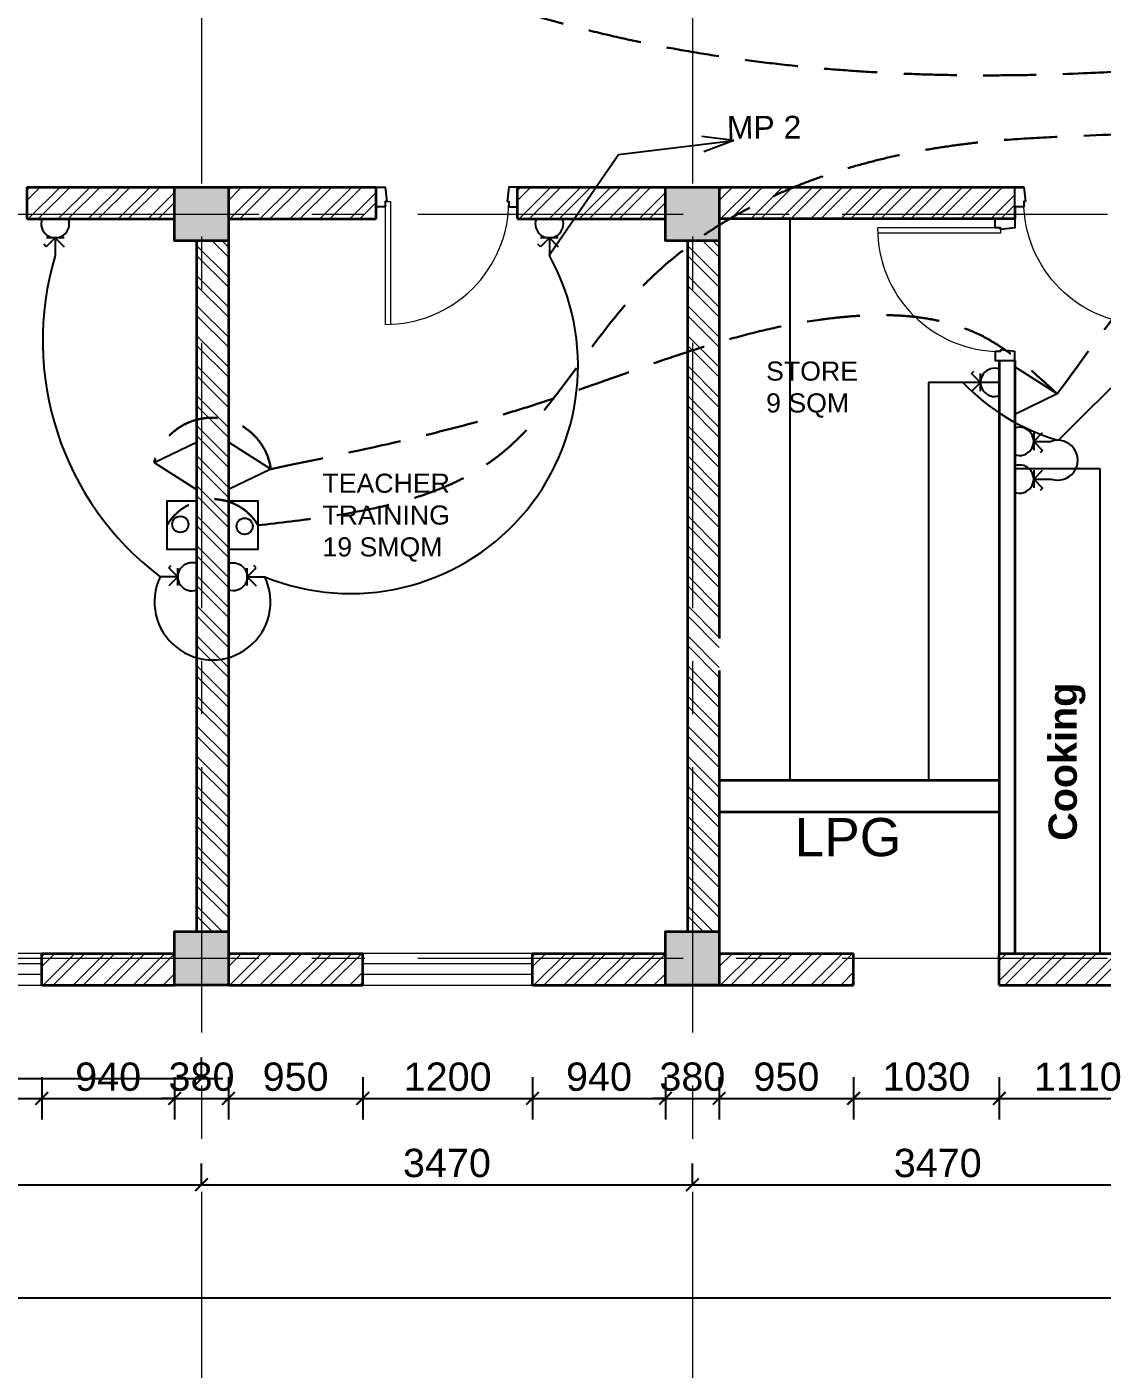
# Model space of a CAD drawing. Header units: inches. Extents: x 527934 to 2134587, y -408734 to 227304.
# Drawn here: x 1937578 to 1945180, y -154872 to -145386 of the extents above; entities that cross this region are included whole.
import ezdxf

# ---------------------------------------------------------------- set-up
doc = ezdxf.new("R2010")
doc.units = ezdxf.units.IN
doc.header["$MEASUREMENT"] = 0
doc.linetypes.add('CENTER', pattern=[2, 1.25, -0.25, 0.25, -0.25])
doc.linetypes.add('HIDDEN', pattern=[0.375, 0.25, -0.125])
for name, color, linetype, lineweight in [('2 POWER TEL COMP', 3, 'Continuous', 25), ('6 LIGHT PT WIRING', 3, 'Continuous', 25), ('7 POWER PT WIRING', 3, 'Continuous', 25), ('centre line', 1, 'CENTER', 9), ('dim', 253, 'Continuous', 9), ('door', 77, 'Continuous', 13), ('furniture', 253, 'Continuous', 5), ('hatch', 250, 'Continuous', 5), ('plinth', 5, 'Continuous', 9), ('sill', 253, 'Continuous', 13), ('text', 7, 'Continuous', 13), ('wall - brick', 30, 'Continuous', 35), ('window', 1, 'Continuous', 15)]:
    doc.layers.add(name, color=color, linetype=linetype, lineweight=lineweight)
doc.styles.add('labelling', font='arial.ttf')
doc.styles.get("Standard").update_dxf_attribs({"font": 'arial.ttf'})
doc.dimstyles.new('dim 100', dxfattribs={"dimtxt": 200, "dimasz": 90, "dimexe": 150, "dimexo": 150, "dimgap": 50, "dimtad": 1, "dimdec": 0, "dimzin": 0, "dimdsep": 46, "dimtxsty": 'Standard', "dimblk": 'ARCHTICK', "dimcen": 100, "dimdle": 150, "dimazin": 0, "dimtfac": 1, "dimtdec": 0, "dimtix": 1, "dimtmove": 2, "dimatfit": 3, "dimfxl": 150, "dimfxlon": 1, "dimtolj": 1, "dimtzin": 0, "dimarcsym": 0})

# ---------------------------------------------------------------- blocks, each defined once
blk = doc.blocks.new('Dd1')
at = {"layer": 'door'}
for p, q in [((6330586.9, 14339), (6330586.9, 13509.1)), ((6330598.9, 14377), (6330624.9, 14377)), ((6330624.9, 14377), (6330624.9, 13509.6))]:
    blk.add_line(p, q, dxfattribs=at)
at = {"layer": 'door', "lineweight": 25}
for points in [[(6330598.9, 14377), (6330586.9, 14377), (6330586.9, 14339), (6330523.9, 14339), (6330523.9, 14479), (6330586.9, 14479)], [(6331448.9, 14377), (6331460.9, 14377), (6331460.9, 14339), (6331523.9, 14339), (6331523.9, 14479), (6331460.9, 14479)]]:
    blk.add_lwpolyline(points, close=True, dxfattribs=at)
at = {"layer": 'door'}
blk.add_arc((6330592.9, 14377), 868, 269.60394, 0, dxfattribs=at)
blk = doc.blocks.new('_ArchTick')
at = {"color": 0, "linetype": 'ByBlock', "const_width": 0.15}
blk.add_lwpolyline([(-0.5, -0.5), (0.5, 0.5)], dxfattribs=at)
blk = doc.blocks.new('*D2157')
at = {"layer": 'Defpoints', "color": 0, "ltscale": 400}
for p in [(1945942.6, -132628.6), (1932522.6, -152158.6), (1945942.6, -152158.6)]:
    blk.add_point(p, dxfattribs=at)
at = {"layer": 'dim', "color": 0, "lineweight": -2, "ltscale": 400}
for p, q in [((1932522.6, -132478.6), (1932522.6, -152308.6)), ((1932672.6, -132628.6), (1932372.6, -132628.6)), ((1932672.6, -152158.6), (1932372.6, -152158.6))]:
    blk.add_line(p, q, dxfattribs=at)
at = {"layer": 'dim', "color": 0, "lineweight": -2, "ltscale": 400, "xscale": 90, "yscale": 90, "zscale": 90}
for p, rotation in [((1932522.6, -132628.6), 90), ((1932522.6, -152158.6), 270)]:
    blk.add_blockref('_ArchTick', p, dxfattribs=dict(at, rotation=rotation))
at = {"layer": 'dim', "color": 0, "ltscale": 400, "insert": (1932370.4, -142393.6), "char_height": 200, "attachment_point": 5, "rotation": 90}
blk.add_mtext('\\A1;19530', dxfattribs=at)
blk = doc.blocks.new('*D2646')
at = {"layer": 'Defpoints', "color": 0, "ltscale": 400}
for p in [(1936482.6, -152158.6), (1937682.6, -152158.6), (1937682.6, -152958.6)]:
    blk.add_point(p, dxfattribs=at)
at = {"layer": 'dim', "color": 0, "lineweight": -2, "ltscale": 400}
for p, q in [((1936482.6, -152808.6), (1936482.6, -153108.6)), ((1937682.6, -152808.6), (1937682.6, -153108.6)), ((1936332.6, -152958.6), (1937832.6, -152958.6))]:
    blk.add_line(p, q, dxfattribs=at)
at = {"layer": 'dim', "color": 0, "lineweight": -2, "ltscale": 400, "xscale": 90, "yscale": 90, "zscale": 90, "rotation": 180}
blk.add_blockref('_ArchTick', (1936482.6, -152958.6), dxfattribs=at)
at = {"layer": 'dim', "color": 0, "lineweight": -2, "ltscale": 400, "xscale": 90, "yscale": 90, "zscale": 90}
blk.add_blockref('_ArchTick', (1937682.6, -152958.6), dxfattribs=at)
at = {"layer": 'dim', "color": 0, "ltscale": 400, "insert": (1937082.6, -152806.5), "char_height": 200, "attachment_point": 5}
blk.add_mtext('\\A1;1200', dxfattribs=at)
blk = doc.blocks.new('*D2647')
at = {"layer": 'Defpoints', "color": 0, "ltscale": 400}
for p in [(1937682.6, -152158.6), (1938622.6, -152158.6), (1938622.6, -152958.6)]:
    blk.add_point(p, dxfattribs=at)
at = {"layer": 'dim', "color": 0, "lineweight": -2, "ltscale": 400}
for p, q in [((1937682.6, -152808.6), (1937682.6, -153108.6)), ((1938622.6, -152808.6), (1938622.6, -153108.6)), ((1937532.6, -152958.6), (1938772.6, -152958.6))]:
    blk.add_line(p, q, dxfattribs=at)
at = {"layer": 'dim', "color": 0, "lineweight": -2, "ltscale": 400, "xscale": 90, "yscale": 90, "zscale": 90, "rotation": 180}
blk.add_blockref('_ArchTick', (1937682.6, -152958.6), dxfattribs=at)
at = {"layer": 'dim', "color": 0, "lineweight": -2, "ltscale": 400, "xscale": 90, "yscale": 90, "zscale": 90}
blk.add_blockref('_ArchTick', (1938622.6, -152958.6), dxfattribs=at)
at = {"layer": 'dim', "color": 0, "ltscale": 400, "insert": (1938152.6, -152806.5), "char_height": 200, "attachment_point": 5}
blk.add_mtext('\\A1;940', dxfattribs=at)
blk = doc.blocks.new('*D2648')
at = {"layer": 'Defpoints', "color": 0, "ltscale": 400}
for p in [(1938622.6, -152158.6), (1939002.6, -152158.6), (1939002.6, -152958.6)]:
    blk.add_point(p, dxfattribs=at)
at = {"layer": 'dim', "color": 0, "lineweight": -2, "ltscale": 400}
for p, q in [((1938622.6, -152808.6), (1938622.6, -153108.6)), ((1939002.6, -152808.6), (1939002.6, -153108.6)), ((1938622.6, -152958.6), (1938532.6, -152958.6)), ((1938622.6, -152958.6), (1939002.6, -152958.6)), ((1939002.6, -152958.6), (1939092.6, -152958.6))]:
    blk.add_line(p, q, dxfattribs=at)
at = {"layer": 'dim', "color": 0, "lineweight": -2, "ltscale": 400, "xscale": 90, "yscale": 90, "zscale": 90}
blk.add_blockref('_ArchTick', (1938622.6, -152958.6), dxfattribs=at)
at = {"layer": 'dim', "color": 0, "lineweight": -2, "ltscale": 400, "xscale": 90, "yscale": 90, "zscale": 90, "rotation": 180}
blk.add_blockref('_ArchTick', (1939002.6, -152958.6), dxfattribs=at)
at = {"layer": 'dim', "color": 0, "ltscale": 400, "insert": (1938812.6, -152806.4), "char_height": 200, "attachment_point": 5}
blk.add_mtext('\\A1;380', dxfattribs=at)
blk = doc.blocks.new('*D2649')
at = {"layer": 'Defpoints', "color": 0, "ltscale": 400}
for p in [(1939002.6, -152158.6), (1939952.6, -152158.6), (1939952.6, -152958.6)]:
    blk.add_point(p, dxfattribs=at)
at = {"layer": 'dim', "color": 0, "lineweight": -2, "ltscale": 400}
for p, q in [((1939002.6, -152808.6), (1939002.6, -153108.6)), ((1939952.6, -152808.6), (1939952.6, -153108.6)), ((1938852.6, -152958.6), (1940102.6, -152958.6))]:
    blk.add_line(p, q, dxfattribs=at)
at = {"layer": 'dim', "color": 0, "lineweight": -2, "ltscale": 400, "xscale": 90, "yscale": 90, "zscale": 90, "rotation": 180}
blk.add_blockref('_ArchTick', (1939002.6, -152958.6), dxfattribs=at)
at = {"layer": 'dim', "color": 0, "lineweight": -2, "ltscale": 400, "xscale": 90, "yscale": 90, "zscale": 90}
blk.add_blockref('_ArchTick', (1939952.6, -152958.6), dxfattribs=at)
at = {"layer": 'dim', "color": 0, "ltscale": 400, "insert": (1939477.6, -152806.5), "char_height": 200, "attachment_point": 5}
blk.add_mtext('\\A1;950', dxfattribs=at)
blk = doc.blocks.new('*D2650')
at = {"layer": 'Defpoints', "color": 0, "ltscale": 400}
for p in [(1939952.6, -152158.6), (1941152.6, -152158.6), (1941152.6, -152958.6)]:
    blk.add_point(p, dxfattribs=at)
at = {"layer": 'dim', "color": 0, "lineweight": -2, "ltscale": 400}
for p, q in [((1939952.6, -152808.6), (1939952.6, -153108.6)), ((1941152.6, -152808.6), (1941152.6, -153108.6)), ((1939802.6, -152958.6), (1941302.6, -152958.6))]:
    blk.add_line(p, q, dxfattribs=at)
at = {"layer": 'dim', "color": 0, "lineweight": -2, "ltscale": 400, "xscale": 90, "yscale": 90, "zscale": 90, "rotation": 180}
blk.add_blockref('_ArchTick', (1939952.6, -152958.6), dxfattribs=at)
at = {"layer": 'dim', "color": 0, "lineweight": -2, "ltscale": 400, "xscale": 90, "yscale": 90, "zscale": 90}
blk.add_blockref('_ArchTick', (1941152.6, -152958.6), dxfattribs=at)
at = {"layer": 'dim', "color": 0, "ltscale": 400, "insert": (1940552.6, -152806.5), "char_height": 200, "attachment_point": 5}
blk.add_mtext('\\A1;1200', dxfattribs=at)
blk = doc.blocks.new('*D2651')
at = {"layer": 'Defpoints', "color": 0, "ltscale": 400}
for p in [(1941152.6, -152158.6), (1942092.6, -152158.6), (1942092.6, -152958.6)]:
    blk.add_point(p, dxfattribs=at)
at = {"layer": 'dim', "color": 0, "lineweight": -2, "ltscale": 400}
for p, q in [((1941152.6, -152808.6), (1941152.6, -153108.6)), ((1942092.6, -152808.6), (1942092.6, -153108.6)), ((1941002.6, -152958.6), (1942242.6, -152958.6))]:
    blk.add_line(p, q, dxfattribs=at)
at = {"layer": 'dim', "color": 0, "lineweight": -2, "ltscale": 400, "xscale": 90, "yscale": 90, "zscale": 90, "rotation": 180}
blk.add_blockref('_ArchTick', (1941152.6, -152958.6), dxfattribs=at)
at = {"layer": 'dim', "color": 0, "lineweight": -2, "ltscale": 400, "xscale": 90, "yscale": 90, "zscale": 90}
blk.add_blockref('_ArchTick', (1942092.6, -152958.6), dxfattribs=at)
at = {"layer": 'dim', "color": 0, "ltscale": 400, "insert": (1941622.6, -152806.5), "char_height": 200, "attachment_point": 5}
blk.add_mtext('\\A1;940', dxfattribs=at)
blk = doc.blocks.new('*D2652')
at = {"layer": 'Defpoints', "color": 0, "ltscale": 400}
for p in [(1942472.6, -152158.6), (1943422.6, -152158.6), (1943422.6, -152958.6)]:
    blk.add_point(p, dxfattribs=at)
at = {"layer": 'dim', "color": 0, "lineweight": -2, "ltscale": 400}
for p, q in [((1942472.6, -152808.6), (1942472.6, -153108.6)), ((1943422.6, -152808.6), (1943422.6, -153108.6)), ((1942322.6, -152958.6), (1943572.6, -152958.6))]:
    blk.add_line(p, q, dxfattribs=at)
at = {"layer": 'dim', "color": 0, "lineweight": -2, "ltscale": 400, "xscale": 90, "yscale": 90, "zscale": 90, "rotation": 180}
blk.add_blockref('_ArchTick', (1942472.6, -152958.6), dxfattribs=at)
at = {"layer": 'dim', "color": 0, "lineweight": -2, "ltscale": 400, "xscale": 90, "yscale": 90, "zscale": 90}
blk.add_blockref('_ArchTick', (1943422.6, -152958.6), dxfattribs=at)
at = {"layer": 'dim', "color": 0, "ltscale": 400, "insert": (1942947.6, -152806.5), "char_height": 200, "attachment_point": 5}
blk.add_mtext('\\A1;950', dxfattribs=at)
blk = doc.blocks.new('*D2653')
at = {"layer": 'Defpoints', "color": 0, "ltscale": 400}
for p in [(1943422.6, -152158.6), (1944452.6, -152158.6), (1944452.6, -152958.6)]:
    blk.add_point(p, dxfattribs=at)
at = {"layer": 'dim', "color": 0, "lineweight": -2, "ltscale": 400}
for p, q in [((1943422.6, -152808.6), (1943422.6, -153108.6)), ((1944452.6, -152808.6), (1944452.6, -153108.6)), ((1943272.6, -152958.6), (1944602.6, -152958.6))]:
    blk.add_line(p, q, dxfattribs=at)
at = {"layer": 'dim', "color": 0, "lineweight": -2, "ltscale": 400, "xscale": 90, "yscale": 90, "zscale": 90, "rotation": 180}
blk.add_blockref('_ArchTick', (1943422.6, -152958.6), dxfattribs=at)
at = {"layer": 'dim', "color": 0, "lineweight": -2, "ltscale": 400, "xscale": 90, "yscale": 90, "zscale": 90}
blk.add_blockref('_ArchTick', (1944452.6, -152958.6), dxfattribs=at)
at = {"layer": 'dim', "color": 0, "ltscale": 400, "insert": (1943937.6, -152806.4), "char_height": 200, "attachment_point": 5}
blk.add_mtext('\\A1;1030', dxfattribs=at)
blk = doc.blocks.new('*D2654')
at = {"layer": 'Defpoints', "color": 0, "ltscale": 400}
for p in [(1944452.6, -152158.6), (1945562.6, -152158.6), (1945562.6, -152958.6)]:
    blk.add_point(p, dxfattribs=at)
at = {"layer": 'dim', "color": 0, "lineweight": -2, "ltscale": 400}
for p, q in [((1944452.6, -152808.6), (1944452.6, -153108.6)), ((1945562.6, -152808.6), (1945562.6, -153108.6)), ((1944302.6, -152958.6), (1945712.6, -152958.6))]:
    blk.add_line(p, q, dxfattribs=at)
at = {"layer": 'dim', "color": 0, "lineweight": -2, "ltscale": 400, "xscale": 90, "yscale": 90, "zscale": 90, "rotation": 180}
blk.add_blockref('_ArchTick', (1944452.6, -152958.6), dxfattribs=at)
at = {"layer": 'dim', "color": 0, "lineweight": -2, "ltscale": 400, "xscale": 90, "yscale": 90, "zscale": 90}
blk.add_blockref('_ArchTick', (1945562.6, -152958.6), dxfattribs=at)
at = {"layer": 'dim', "color": 0, "ltscale": 400, "insert": (1945007.6, -152806.5), "char_height": 200, "attachment_point": 5}
blk.add_mtext('\\A1;1110', dxfattribs=at)
blk = doc.blocks.new('*D2159')
at = {"layer": 'Defpoints', "color": 0, "ltscale": 400}
for p in [(1935342.6, -153568.6), (1938812.6, -153568.6), (1938812.6, -153568.6)]:
    blk.add_point(p, dxfattribs=at)
at = {"layer": 'dim', "color": 0, "lineweight": -2, "ltscale": 400}
for p, q in [((1935342.6, -153568.6), (1935342.6, -153418.6)), ((1938812.6, -153568.6), (1938812.6, -153418.6)), ((1935192.6, -153568.6), (1938962.6, -153568.6))]:
    blk.add_line(p, q, dxfattribs=at)
at = {"layer": 'dim', "color": 0, "lineweight": -2, "ltscale": 400, "xscale": 90, "yscale": 90, "zscale": 90, "rotation": 180}
blk.add_blockref('_ArchTick', (1935342.6, -153568.6), dxfattribs=at)
at = {"layer": 'dim', "color": 0, "lineweight": -2, "ltscale": 400, "xscale": 90, "yscale": 90, "zscale": 90}
blk.add_blockref('_ArchTick', (1938812.6, -153568.6), dxfattribs=at)
at = {"layer": 'dim', "color": 0, "ltscale": 400, "insert": (1937077.6, -153416.4), "char_height": 200, "attachment_point": 5}
blk.add_mtext('\\A1;3470', dxfattribs=at)
blk = doc.blocks.new('*D2161')
at = {"layer": 'Defpoints', "color": 0, "ltscale": 400}
for p in [(1935152.6, -151968.6), (1970540.6, -151968.6), (1970540.6, -154368.6)]:
    blk.add_point(p, dxfattribs=at)
at = {"layer": 'dim', "color": 0, "lineweight": -2, "ltscale": 400}
for p, q in [((1935152.6, -154218.6), (1935152.6, -154518.6)), ((1970540.6, -154218.6), (1970540.6, -154518.6)), ((1935002.6, -154368.6), (1970690.6, -154368.6))]:
    blk.add_line(p, q, dxfattribs=at)
at = {"layer": 'dim', "color": 0, "lineweight": -2, "ltscale": 400, "xscale": 90, "yscale": 90, "zscale": 90, "rotation": 180}
blk.add_blockref('_ArchTick', (1935152.6, -154368.6), dxfattribs=at)
at = {"layer": 'dim', "color": 0, "lineweight": -2, "ltscale": 400, "xscale": 90, "yscale": 90, "zscale": 90}
blk.add_blockref('_ArchTick', (1970540.6, -154368.6), dxfattribs=at)
at = {"layer": 'dim', "color": 0, "ltscale": 400, "insert": (1952846.6, -154216.4), "char_height": 200, "attachment_point": 5}
blk.add_mtext('\\A1;35388', dxfattribs=at)
blk = doc.blocks.new('*D2169')
at = {"layer": 'Defpoints', "color": 0, "ltscale": 400}
for p in [(1938812.6, -153568.6), (1942282.6, -153568.6), (1942282.6, -153568.6)]:
    blk.add_point(p, dxfattribs=at)
at = {"layer": 'furniture', "color": 0, "lineweight": -2, "ltscale": 400}
for p, q in [((1938812.6, -153568.6), (1938812.6, -153418.6)), ((1942282.6, -153568.6), (1942282.6, -153418.6)), ((1938662.6, -153568.6), (1942432.6, -153568.6))]:
    blk.add_line(p, q, dxfattribs=at)
at = {"layer": 'furniture', "color": 0, "lineweight": -2, "ltscale": 400, "xscale": 90, "yscale": 90, "zscale": 90, "rotation": 180}
blk.add_blockref('_ArchTick', (1938812.6, -153568.6), dxfattribs=at)
at = {"layer": 'furniture', "color": 0, "lineweight": -2, "ltscale": 400, "xscale": 90, "yscale": 90, "zscale": 90}
blk.add_blockref('_ArchTick', (1942282.6, -153568.6), dxfattribs=at)
at = {"layer": 'furniture', "color": 0, "ltscale": 400, "insert": (1940547.6, -153416.4), "char_height": 200, "attachment_point": 5}
blk.add_mtext('\\A1;3470', dxfattribs=at)
blk = doc.blocks.new('*D2170')
at = {"layer": 'Defpoints', "color": 0, "ltscale": 400}
for p in [(1942282.6, -153568.6), (1945752.6, -153568.6), (1945752.6, -153568.6)]:
    blk.add_point(p, dxfattribs=at)
at = {"layer": 'furniture', "color": 0, "lineweight": -2, "ltscale": 400}
for p, q in [((1942282.6, -153568.6), (1942282.6, -153418.6)), ((1945752.6, -153568.6), (1945752.6, -153418.6)), ((1942132.6, -153568.6), (1945902.6, -153568.6))]:
    blk.add_line(p, q, dxfattribs=at)
at = {"layer": 'furniture', "color": 0, "lineweight": -2, "ltscale": 400, "xscale": 90, "yscale": 90, "zscale": 90, "rotation": 180}
blk.add_blockref('_ArchTick', (1942282.6, -153568.6), dxfattribs=at)
at = {"layer": 'furniture', "color": 0, "lineweight": -2, "ltscale": 400, "xscale": 90, "yscale": 90, "zscale": 90}
blk.add_blockref('_ArchTick', (1945752.6, -153568.6), dxfattribs=at)
at = {"layer": 'furniture', "color": 0, "ltscale": 400, "insert": (1944017.6, -153416.4), "char_height": 200, "attachment_point": 5}
blk.add_mtext('\\A1;3470', dxfattribs=at)
blk = doc.blocks.new('*D2186')
at = {"layer": 'Defpoints', "color": 0, "ltscale": 400}
for p in [(1942282.6, -131510.2), (1938812.6, -177435.5), (1942282.6, -177435.5)]:
    blk.add_point(p, dxfattribs=at)
at = {"layer": 'dim', "color": 0, "lineweight": -2, "ltscale": 400}
for p, q in [((1938812.6, -177435.5), (1938812.6, -177285.5)), ((1942282.6, -177285.5), (1942282.6, -177585.5)), ((1938662.6, -177435.5), (1942432.6, -177435.5))]:
    blk.add_line(p, q, dxfattribs=at)
at = {"layer": 'dim', "color": 0, "lineweight": -2, "ltscale": 400, "xscale": 90, "yscale": 90, "zscale": 90, "rotation": 180}
blk.add_blockref('_ArchTick', (1938812.6, -177435.5), dxfattribs=at)
at = {"layer": 'dim', "color": 0, "lineweight": -2, "ltscale": 400, "xscale": 90, "yscale": 90, "zscale": 90}
blk.add_blockref('_ArchTick', (1942282.6, -177435.5), dxfattribs=at)
at = {"layer": 'dim', "color": 0, "ltscale": 400, "insert": (1940547.6, -177283.4), "char_height": 200, "attachment_point": 5}
blk.add_mtext('\\A1;3470', dxfattribs=at)
blk = doc.blocks.new('*D2187')
at = {"layer": 'Defpoints', "color": 0, "ltscale": 400}
for p in [(1945752.6, -131510.2), (1942282.6, -177435.5), (1945752.6, -177435.5)]:
    blk.add_point(p, dxfattribs=at)
at = {"layer": 'dim', "color": 0, "lineweight": -2, "ltscale": 400}
for p, q in [((1942282.6, -177435.5), (1942282.6, -177285.5)), ((1945752.6, -177285.5), (1945752.6, -177585.5)), ((1942132.6, -177435.5), (1945902.6, -177435.5))]:
    blk.add_line(p, q, dxfattribs=at)
at = {"layer": 'dim', "color": 0, "lineweight": -2, "ltscale": 400, "xscale": 90, "yscale": 90, "zscale": 90, "rotation": 180}
blk.add_blockref('_ArchTick', (1942282.6, -177435.5), dxfattribs=at)
at = {"layer": 'dim', "color": 0, "lineweight": -2, "ltscale": 400, "xscale": 90, "yscale": 90, "zscale": 90}
blk.add_blockref('_ArchTick', (1945752.6, -177435.5), dxfattribs=at)
at = {"layer": 'dim', "color": 0, "ltscale": 400, "insert": (1944017.6, -177283.4), "char_height": 200, "attachment_point": 5}
blk.add_mtext('\\A1;3470', dxfattribs=at)
blk = doc.blocks.new('*D2774')
at = {"layer": 'Defpoints', "color": 0, "ltscale": 400}
for p in [(1935342.6, -152819.3), (1935342.6, -152819.3), (1938812.6, -152819.3)]:
    blk.add_point(p, dxfattribs=at)
at = {"layer": 'furniture', "color": 0, "lineweight": -2, "ltscale": 400}
for p, q in [((1935342.6, -152819.3), (1935342.6, -152669.3)), ((1938812.6, -152819.3), (1938812.6, -152669.3)), ((1938962.6, -152819.3), (1935192.6, -152819.3))]:
    blk.add_line(p, q, dxfattribs=at)
at = {"layer": 'furniture', "color": 0, "lineweight": -2, "ltscale": 400, "xscale": 90, "yscale": 90, "zscale": 90, "rotation": 180}
blk.add_blockref('_ArchTick', (1935342.6, -152819.3), dxfattribs=at)
at = {"layer": 'furniture', "color": 0, "lineweight": -2, "ltscale": 400, "xscale": 90, "yscale": 90, "zscale": 90}
blk.add_blockref('_ArchTick', (1938812.6, -152819.3), dxfattribs=at)
at = {"layer": 'furniture', "color": 0, "ltscale": 400, "insert": (1937077.6, -152667.1), "char_height": 200, "attachment_point": 5}
blk.add_mtext('\\A1;3470', dxfattribs=at)
blk = doc.blocks.new('*D2775')
at = {"layer": 'Defpoints', "color": 0, "ltscale": 400}
for p in [(1945752.6, -152819.3), (1942282.6, -198831), (1945752.6, -198831)]:
    blk.add_point(p, dxfattribs=at)
at = {"layer": 'furniture', "color": 0, "lineweight": -2, "ltscale": 400}
for p, q in [((1942282.6, -198831), (1942282.6, -198681)), ((1945752.6, -198681), (1945752.6, -198981)), ((1942132.6, -198831), (1945902.6, -198831))]:
    blk.add_line(p, q, dxfattribs=at)
at = {"layer": 'furniture', "color": 0, "lineweight": -2, "ltscale": 400, "xscale": 90, "yscale": 90, "zscale": 90, "rotation": 180}
blk.add_blockref('_ArchTick', (1942282.6, -198831), dxfattribs=at)
at = {"layer": 'furniture', "color": 0, "lineweight": -2, "ltscale": 400, "xscale": 90, "yscale": 90, "zscale": 90}
blk.add_blockref('_ArchTick', (1945752.6, -198831), dxfattribs=at)
at = {"layer": 'furniture', "color": 0, "ltscale": 400, "insert": (1944017.6, -198678.9), "char_height": 200, "attachment_point": 5}
blk.add_mtext('\\A1;3470', dxfattribs=at)
blk = doc.blocks.new('*D2264')
at = {"layer": 'Defpoints', "color": 0, "ltscale": 400}
for p in [(1942092.6, -152158.6), (1942472.6, -152158.6), (1942472.6, -152958.6)]:
    blk.add_point(p, dxfattribs=at)
at = {"layer": 'dim', "color": 0, "lineweight": -2, "ltscale": 400}
for p, q in [((1942092.6, -152808.6), (1942092.6, -153108.6)), ((1942472.6, -152808.6), (1942472.6, -153108.6)), ((1942092.6, -152958.6), (1942002.6, -152958.6)), ((1942092.6, -152958.6), (1942472.6, -152958.6)), ((1942472.6, -152958.6), (1942562.6, -152958.6))]:
    blk.add_line(p, q, dxfattribs=at)
at = {"layer": 'dim', "color": 0, "lineweight": -2, "ltscale": 400, "xscale": 90, "yscale": 90, "zscale": 90}
blk.add_blockref('_ArchTick', (1942092.6, -152958.6), dxfattribs=at)
at = {"layer": 'dim', "color": 0, "lineweight": -2, "ltscale": 400, "xscale": 90, "yscale": 90, "zscale": 90, "rotation": 180}
blk.add_blockref('_ArchTick', (1942472.6, -152958.6), dxfattribs=at)
at = {"layer": 'dim', "color": 0, "ltscale": 400, "insert": (1942282.6, -152806.4), "char_height": 200, "attachment_point": 5}
blk.add_mtext('\\A1;380', dxfattribs=at)
blk = doc.blocks.new('15 amp socket')
at = {"color": 3, "lineweight": 25}
for p, q in [((593021.7, 179162), (592958.4, 179225.3)), ((593021.7, 179162), (593021.7, 179286.4)), ((593021.7, 179162), (593084.9, 179225.3)), ((593084.9, 179225.3), (593101.9, 179207.9)), ((592959.5, 179162), (593083.9, 179162)), ((592928, 179029), (593115.4, 179029))]:
    blk.add_line(p, q, dxfattribs=at)
blk.add_arc((593021.7, 179062.5), 99.5, 340.35382, 199.64618, dxfattribs=at)
blk = doc.blocks.new('*U1958')
at = {"color": 3}
for p, q in [((-181324.46, -126916.99), (-181307.96, -126904.82)), ((-181307.96, -126904.82), (-181313.26, -126906.96)), ((-181307.96, -126904.82), (-181311.6, -126909.2)), ((-181326.36, -126938.56), (-181324.46, -126916.99))]:
    blk.add_line(p, q, dxfattribs=at)
blk = doc.blocks.new('*U1959')
at = {"color": 3}
for p, q in [((-181328.38, -126917.01), (-181314.35, -126902.05)), ((-181314.35, -126902.05), (-181319.18, -126905.12)), ((-181314.35, -126902.05), (-181317.15, -126907.02)), ((-181326.36, -126938.56), (-181328.38, -126917.01))]:
    blk.add_line(p, q, dxfattribs=at)
blk = doc.blocks.new('TEL OUTLET')
at = {"color": 2}
for p, q in [((5876376.9, -80918), (5876186.4, -81217.9)), ((5876376.9, -80918), (5876521.3, -81217.9)), ((5876186.4, -81217.9), (5876521.3, -81217.9))]:
    blk.add_line(p, q, dxfattribs=at)
blk = doc.blocks.new('DATA OUTLET')
at = {"color": 6}
blk.add_lwpolyline([(5876197.9, -81485.1), (5876542, -81485.1), (5876542, -81694), (5876197.9, -81694)], close=True, dxfattribs=at)
blk.add_circle((5876363.2, -81599.7), 57.3, dxfattribs=at)

msp = doc.modelspace()

# ---------------------------------------------------------------- hatches: boundary and pattern name
at = {"layer": 'hatch', "lineweight": 5, "ltscale": 400}
h = msp.add_hatch(dxfattribs=at)
h.set_pattern_fill('ANSI32', color=256, scale=400)
h.set_pattern_definition([(45, (-566720.42, -115225.44), (-106.066017, 106.066017), []), (45, (-566649.71, -115225.44), (-106.066017, 106.066017), [])])
h.paths.add_polyline_path([(1937577.6, -146743.6), (1937577.6, -146518.6), (1938622.6, -146518.6), (1938622.6, -146743.6)])
h = msp.add_hatch(dxfattribs=at)
h.set_pattern_fill('ANSI32', color=256, scale=400)
h.set_pattern_definition([(45, (-565295.42, -115225.44), (-106.066017, 106.066017), []), (45, (-565224.71, -115225.44), (-106.066017, 106.066017), [])])
h.paths.add_polyline_path([(1939002.6, -146743.6), (1939002.6, -146518.6), (1940047.6, -146518.6), (1940047.6, -146743.6)])
h = msp.add_hatch(dxfattribs=at)
h.set_pattern_fill('ANSI32', color=256, scale=400)
h.set_pattern_definition([(45, (-563250.42, -115225.44), (-106.066017, 106.066017), []), (45, (-563179.71, -115225.44), (-106.066017, 106.066017), [])])
h.paths.add_polyline_path([(1941047.6, -146743.6), (1941047.6, -146518.6), (1942092.6, -146518.6), (1942092.6, -146743.6)])
h = msp.add_hatch(dxfattribs=at)
h.set_pattern_fill('ANSI32', color=256, scale=400)
h.set_pattern_definition([(45, (-561825.42, -115225.44), (-106.066017, 106.066017), []), (45, (-561754.71, -115225.44), (-106.066017, 106.066017), [])])
h.paths.add_polyline_path([(1942472.6, -146743.6), (1942472.6, -146518.6), (1944562.6, -146518.6), (1944562.6, -146743.6)])
h = msp.add_hatch(dxfattribs=at)
h.set_pattern_fill('ANSI32', color=256, scale=400, angle=-90)
h.set_pattern_definition([(315, (1970288.39, 2357384.75), (106.066017, 106.066017), []), (315, (1970288.39, 2357314.04), (106.066017, 106.066017), [])])
h.paths.add_polyline_path([(1938777.6, -146898.6), (1939002.6, -146898.6), (1939002.6, -151778.6), (1938777.6, -151778.6)])
h = msp.add_hatch(dxfattribs=at)
h.set_pattern_fill('ANSI32', color=256, scale=400, angle=-90)
h.set_pattern_definition([(315, (1973758.39, 2357384.75), (106.066017, 106.066017), []), (315, (1973758.39, 2357314.04), (106.066017, 106.066017), [])])
h.paths.add_polyline_path([(1942247.6, -146898.6), (1942472.6, -146898.6), (1942472.6, -151778.6), (1942247.6, -151778.6)])
h = msp.add_hatch(dxfattribs=at)
h.set_pattern_fill('ANSI32', color=256, scale=400)
h.set_pattern_definition([(45, (-566615.42, -120640.44), (-106.066017, 106.066017), []), (45, (-566544.71, -120640.44), (-106.066017, 106.066017), [])])
h.paths.add_polyline_path([(1937682.6, -152158.6), (1937682.6, -151933.6), (1938622.6, -151933.6), (1938622.6, -152158.6)])
h = msp.add_hatch(dxfattribs=at)
h.set_pattern_fill('ANSI32', color=256, scale=400)
h.set_pattern_definition([(45, (-565295.42, -120640.44), (-106.066017, 106.066017), []), (45, (-565224.71, -120640.44), (-106.066017, 106.066017), [])])
h.paths.add_polyline_path([(1939002.6, -152158.6), (1939002.6, -151933.6), (1939952.6, -151933.6), (1939952.6, -152158.6)])
h = msp.add_hatch(dxfattribs=at)
h.set_pattern_fill('ANSI32', color=256, scale=400)
h.set_pattern_definition([(45, (-563145.42, -120640.44), (-106.066017, 106.066017), []), (45, (-563074.71, -120640.44), (-106.066017, 106.066017), [])])
h.paths.add_polyline_path([(1941152.6, -152158.6), (1941152.6, -151933.6), (1942092.6, -151933.6), (1942092.6, -152158.6)])
h = msp.add_hatch(dxfattribs=at)
h.set_pattern_fill('ANSI32', color=256, scale=400)
h.set_pattern_definition([(45, (-561825.42, -120640.44), (-106.066017, 106.066017), []), (45, (-561754.71, -120640.44), (-106.066017, 106.066017), [])])
h.paths.add_polyline_path([(1942472.6, -152158.6), (1942472.6, -151933.6), (1943422.6, -151933.6), (1943422.6, -152158.6)])
h = msp.add_hatch(dxfattribs=at)
h.set_pattern_fill('ANSI32', color=256, scale=400)
h.set_pattern_definition([(45, (-559675.42, -120640.44), (-106.066017, 106.066017), []), (45, (-559604.71, -120640.44), (-106.066017, 106.066017), [])])
h.paths.add_polyline_path([(1944452.1, -152158.6), (1944452.6, -151933.6), (1945562.6, -151933.6), (1945562.6, -152158.6)])
at = {"layer": 'plinth', "ltscale": 400}
h = msp.add_hatch(color=0, dxfattribs=at)
h.dxf.hatch_style = 1
h.paths.add_polyline_path([(1935532.6, -139078.6), (1935532.6, -139458.6), (1935152.6, -139458.6), (1935152.6, -139078.6)])
h.paths.add_polyline_path([(1939002.6, -139078.6), (1939002.6, -139458.6), (1938622.6, -139458.6), (1938622.6, -139078.6)])
h.paths.add_polyline_path([(1942472.6, -139078.6), (1942472.6, -139458.6), (1942092.6, -139458.6), (1942092.6, -139078.6)])
h.paths.add_polyline_path([(1945942.6, -137478.6), (1945942.6, -137858.6), (1945562.6, -137858.6), (1945562.6, -137478.6)])
h.paths.add_polyline_path([(1945942.6, -132628.6), (1945942.6, -133008.6), (1945562.6, -133008.6), (1945562.6, -132628.6)])
h.paths.add_polyline_path([(1949412.6, -132628.6), (1949412.6, -133008.6), (1949032.6, -133008.6), (1949032.6, -132628.6)])
h.paths.add_polyline_path([(1952882.6, -132628.6), (1952882.6, -133008.6), (1952502.6, -133008.6), (1952502.6, -132628.6)])
h.paths.add_polyline_path([(1956352.6, -132628.6), (1956352.6, -133008.6), (1955972.6, -133008.6), (1955972.6, -132628.6)])
h.paths.add_polyline_path([(1956352.6, -137478.6), (1956352.6, -137858.6), (1955972.6, -137858.6), (1955972.6, -137478.6)])
h.paths.add_polyline_path([(1949412.6, -139078.6), (1949412.6, -139458.6), (1949032.6, -139458.6), (1949032.6, -139078.6)])
h.paths.add_polyline_path([(1952882.6, -139078.6), (1952882.6, -139458.6), (1952502.6, -139458.6), (1952502.6, -139078.6)])
h.paths.add_polyline_path([(1956352.6, -139078.6), (1956352.6, -139458.6), (1955972.6, -139458.6), (1955972.6, -139078.6)])
h.paths.add_polyline_path([(1959822.6, -139078.6), (1959822.6, -139458.6), (1959442.6, -139458.6), (1959442.6, -139078.6)])
h.paths.add_polyline_path([(1963297.6, -139078.6), (1963297.6, -139458.6), (1962917.6, -139458.6), (1962917.6, -139078.6)])
h.paths.add_polyline_path([(1963297.6, -144338.6), (1963297.6, -144718.6), (1962917.6, -144718.6), (1962917.6, -144338.6)])
h.paths.add_polyline_path([(1959822.6, -144338.6), (1959822.6, -144718.6), (1959442.6, -144718.6), (1959442.6, -144338.6)])
h.paths.add_polyline_path([(1956352.6, -144338.6), (1956352.6, -144718.6), (1955972.6, -144718.6), (1955972.6, -144338.6)])
h.paths.add_polyline_path([(1952882.6, -144338.6), (1952882.6, -144718.6), (1952502.6, -144718.6), (1952502.6, -144338.6)])
h.paths.add_polyline_path([(1945942.6, -139078.6), (1945942.6, -139458.6), (1945562.6, -139458.6), (1945562.6, -139078.6)])
h.paths.add_polyline_path([(1942472.6, -144338.6), (1942472.6, -144718.6), (1942092.6, -144718.6), (1942092.6, -144338.6)])
h.paths.add_polyline_path([(1939002.6, -144338.6), (1939002.6, -144718.6), (1938622.6, -144718.6), (1938622.6, -144338.6)])
h.paths.add_polyline_path([(1935532.6, -144338.6), (1935532.6, -144718.6), (1935152.6, -144718.6), (1935152.6, -144338.6)])
h.paths.add_polyline_path([(1935532.6, -146518.6), (1935532.6, -146898.6), (1935152.6, -146898.6), (1935152.6, -146518.6)])
h.paths.add_polyline_path([(1939002.6, -146518.6), (1939002.6, -146898.6), (1938622.6, -146898.6), (1938622.6, -146518.6)])
h.paths.add_polyline_path([(1942472.6, -146518.6), (1942472.6, -146898.6), (1942092.6, -146898.6), (1942092.6, -146518.6)])
h.paths.add_polyline_path([(1945942.6, -146518.6), (1945942.6, -146898.6), (1945562.6, -146898.6), (1945562.6, -146518.6)])
h.paths.add_polyline_path([(1949412.6, -146518.6), (1949412.6, -146898.6), (1949032.6, -146898.6), (1949032.6, -146518.6)])
h.paths.add_polyline_path([(1952882.6, -146518.6), (1952882.6, -146898.6), (1952502.6, -146898.6), (1952502.6, -146518.6)])
h.paths.add_polyline_path([(1956352.6, -146518.6), (1956352.6, -146898.6), (1955972.6, -146898.6), (1955972.6, -146518.6)])
h.paths.add_polyline_path([(1959822.6, -146518.6), (1959822.6, -146898.6), (1959442.6, -146898.6), (1959442.6, -146518.6)])
h.paths.add_polyline_path([(1963297.6, -146518.6), (1963297.6, -146898.6), (1962917.6, -146898.6), (1962917.6, -146518.6)])
h.paths.add_polyline_path([(1963297.6, -151778.6), (1963297.6, -152158.6), (1962917.6, -152158.6), (1962917.6, -151778.6)])
h.paths.add_polyline_path([(1959822.6, -151778.6), (1959822.6, -152158.6), (1959442.6, -152158.6), (1959442.6, -151778.6)])
h.paths.add_polyline_path([(1956352.6, -151778.6), (1956352.6, -152158.6), (1955972.6, -152158.6), (1955972.6, -151778.6)])
h.paths.add_polyline_path([(1952882.6, -151778.6), (1952882.6, -152158.6), (1952502.6, -152158.6), (1952502.6, -151778.6)])
h.paths.add_polyline_path([(1949412.6, -151778.6), (1949412.6, -152158.6), (1949032.6, -152158.6), (1949032.6, -151778.6)])
h.paths.add_polyline_path([(1945942.6, -151778.6), (1945942.6, -152158.6), (1945562.6, -152158.6), (1945562.6, -151778.6)])
h.paths.add_polyline_path([(1942472.6, -151778.6), (1942472.6, -152158.6), (1942092.6, -152158.6), (1942092.6, -151778.6)])
h.paths.add_polyline_path([(1939002.6, -151778.6), (1939002.6, -152158.6), (1938622.6, -152158.6), (1938622.6, -151778.6)])
h.paths.add_polyline_path([(1935532.6, -151778.6), (1935532.6, -152158.6), (1935152.6, -152158.6), (1935152.6, -151778.6)])
edge = h.paths.add_edge_path()
edge.add_line((1945942.6, -139078.6), (1945192.6, -139078.6))

# ---------------------------------------------------------------- linework, layer by layer
at = {"layer": '6 LIGHT PT WIRING', "ltscale": 400}
for centre, radius, start, end in [((1939783.4, -147603.1), 2093.4, 163.28215, 232.88647), ((1939865.8, -147782.6), 1608.4, 247.8715, 29.07644), ((1945303.6, -146835.9), 1535.4, 223.79625, 253.4468), ((1944866.1, -148448.7), 141, 250.89673, 109.10327), ((1938890.1, -149449.7), 410.1, 154.4057, 25.59428)]:
    msp.add_arc(centre, radius, start, end, dxfattribs=at)
at = {"layer": '7 POWER PT WIRING', "color": 2, "linetype": 'HIDDEN', "lineweight": 30, "ltscale": 1500}
msp.add_arc((1938885.5, -148569.7), 421.2, 8.06498, 165.52824, dxfattribs=at)
at = {"layer": '7 POWER PT WIRING', "color": 6, "linetype": 'HIDDEN', "lineweight": 30, "ltscale": 1500}
msp.add_arc((1938890.1, -149095.5), 371.8, 30.19036, 149.80964, dxfattribs=at)
msp.add_spline([(1939211.5, -148908.5), (1940898, -148428), (1941850, -147304), (1944384, -146194.5), (1947007.5, -145690.5), (1947506, -145040.5), (1947691, -143336.5), (1948658.5, -142185), (1950068, -140994.5), (1951541, -140711), (1951979.5, -139652.9)], degree=3, dxfattribs=at)
at = {"layer": '7 POWER PT WIRING', "color": 2, "linetype": 'HIDDEN', "lineweight": 30, "ltscale": 1500}
for points in [[(1938477.7, -144048.4), (1940518, -145083.5), (1945045, -145714), (1946858.5, -145517.5), (1949010.5, -145105), (1952913, -145218.5), (1954556.5, -145023), (1955513, -144928.2)], [(1944862.5, -147980.1), (1946070.5, -146518.6), (1947751, -145493), (1950383, -145308), (1954053, -145272), (1955513, -144928.2)], [(1939302.5, -148510.6), (1941151.5, -148061.5), (1943254, -147446.5), (1944312, -147561), (1944862.5, -147980.1)]]:
    msp.add_spline(points, degree=3, dxfattribs=at)
at = {"layer": 'centre line', "ltscale": 1500}
for p, q in [((1938812.6, -129618.6), (1938812.6, -155358.6)), ((1942282.6, -129618.6), (1942282.6, -155358.6)), ((1931342.6, -146708.6), (1974071.1, -146708.6)), ((1931342.6, -151968.6), (1974071.1, -151968.6))]:
    msp.add_line(p, q, dxfattribs=at)
at = {"layer": 'Defpoints', "ltscale": 0.5}
for p, q in [((1942972.6, -146743.6), (1942972.6, -150708.6)), ((1943952.6, -147898.6), (1943952.6, -150708.6)), ((1944452.6, -147898.6), (1943952.6, -147898.6)), ((1944562.6, -148506.6), (1945162.6, -148506.6)), ((1945162.6, -148506.6), (1945162.6, -151933.6))]:
    msp.add_line(p, q, dxfattribs=at)
at = {"layer": 'sill'}
for p, q in [((1937682.6, -151933.6), (1936482.6, -151933.6)), ((1941152.6, -151933.6), (1939952.6, -151933.6)), ((1936482.6, -152158.6), (1937682.6, -152158.6)), ((1939952.6, -152158.6), (1941152.6, -152158.6))]:
    msp.add_line(p, q, dxfattribs=at)
at = {"layer": 'wall - brick'}
for p, q in [((1937577.6, -146518.6), (1938622.6, -146518.6)), ((1937577.6, -146518.6), (1937577.6, -146743.6)), ((1937610.8, -146518.6), (1940047.6, -146518.6)), ((1939002.6, -146518.6), (1939002.6, -151815.6)), ((1940047.6, -146743.6), (1940047.6, -146518.6)), ((1941047.6, -146518.6), (1942092.6, -146518.6)), ((1941047.6, -146743.6), (1941047.6, -146518.6)), ((1941157.6, -146518.6), (1942092.6, -146518.6)), ((1942247.6, -146518.6), (1943518.2, -146518.6)), ((1942472.6, -146518.6), (1942472.6, -149708.6)), ((1943344.2, -146518.6), (1944625.6, -146518.6)), ((1944562.6, -146658.6), (1944562.6, -146743.6)), ((1937577.6, -146743.6), (1938622.6, -146743.6)), ((1937687.6, -146743.6), (1938622.6, -146743.6)), ((1939002.6, -146743.6), (1940047.6, -146743.6)), ((1941047.6, -146743.6), (1942092.6, -146743.6)), ((1941157.6, -146743.6), (1942092.6, -146743.6)), ((1944562.6, -146743.6), (1942472.6, -146743.6)), ((1938777.6, -146898.6), (1938777.6, -151778.6)), ((1942247.6, -146898.6), (1942247.6, -151778.6)), ((1944452.6, -147743.6), (1944452.6, -151933.6)), ((1944562.6, -147743.6), (1944562.6, -151933.6)), ((1942472.6, -149933.6), (1942472.6, -151995.6)), ((1942472.6, -150708.6), (1944452.6, -150708.6)), ((1942472.6, -150933.6), (1944452.6, -150933.6)), ((1942472.6, -150933.6), (1944452.6, -150933.6)), ((1937682.6, -151933.6), (1938622.6, -151933.6)), ((1937682.6, -152158.6), (1937682.6, -151933.6)), ((1939002.6, -151933.6), (1939952.6, -151933.6)), ((1939952.6, -152158.6), (1939952.6, -151933.6)), ((1941152.6, -151933.6), (1942092.6, -151933.6)), ((1941152.6, -152158.6), (1941152.6, -151933.6)), ((1942472.6, -151933.6), (1943422.6, -151933.6)), ((1943422.6, -152158.6), (1943422.6, -151933.6)), ((1944452.6, -151933.6), (1945562.6, -151933.6)), ((1944452.6, -152158.6), (1944452.6, -151933.6)), ((1937682.6, -152158.6), (1938622.6, -152158.6)), ((1939002.6, -152158.6), (1939952.6, -152158.6)), ((1941152.6, -152158.6), (1943422.6, -152158.6)), ((1944452.6, -152158.6), (1945942.6, -152158.6))]:
    msp.add_line(p, q, dxfattribs=at)
for points in [[(1939002.6, -146518.6), (1939002.6, -146898.6), (1938622.6, -146898.6), (1938622.6, -146518.6)], [(1942472.6, -146518.6), (1942472.6, -146898.6), (1942092.6, -146898.6), (1942092.6, -146518.6)], [(1939002.6, -151778.6), (1939002.6, -152158.6), (1938622.6, -152158.6), (1938622.6, -151778.6)], [(1942472.6, -151778.6), (1942472.6, -152158.6), (1942092.6, -152158.6), (1942092.6, -151778.6)]]:
    msp.add_lwpolyline(points, close=True, dxfattribs=at)
at = {"layer": 'window'}
for p, q in [((1937682.6, -152008.6), (1936482.6, -152008.6)), ((1941152.6, -152008.6), (1939952.6, -152008.6)), ((1937682.6, -152083.6), (1936482.6, -152083.6)), ((1941152.6, -152083.6), (1939952.6, -152083.6))]:
    msp.add_line(p, q, dxfattribs=at)

# ---------------------------------------------------------------- block references
at = {"layer": '2 POWER TEL COMP'}
for p, rotation in [((2530800.2, 32285.4), 180.0000000075039), ((2534293.2, 32285.4), 180.0000000075039), ((2123481.6, -740920.3), 90), ((1765533.6, 444706.2), 270), ((1765533.6, 444439.7), 270), ((2117806.6, -742294.2), 90)]:
    msp.add_blockref('15 amp socket', p, dxfattribs=dict(at, rotation=rotation))
at = {"layer": '2 POWER TEL COMP', "color": 3}
for name, p, rotation in [('TEL OUTLET', (2025780.5, 5728396.8), 270), ('TEL OUTLET', (1857559.7, -6024841.3), 90), ('TEL OUTLET', (2020220.5, 5727866.3), 270), ('DATA OUTLET', (2020262.8, 5727461.5), 270), ('DATA OUTLET', (1857517.5, -6025278.5), 90)]:
    msp.add_blockref(name, p, dxfattribs=dict(at, rotation=rotation))
at = {"layer": '2 POWER TEL COMP', "xscale": -1, "rotation": 270}
msp.add_blockref('15 amp socket', (1759973.6, -742294.2), dxfattribs=at)
at = {"layer": '7 POWER PT WIRING', "color": 3, "xscale": 39.99999999988315, "yscale": 40, "zscale": 40.00000000000001, "rotation": 320.0183563455831}
for name, p in [('*U1959', (10761460.1, -916724.8)), ('*U1958', (10765061.6, -918031.8))]:
    msp.add_blockref(name, p, dxfattribs=at)
at = {"layer": 'dim'}
msp.add_blockref('Dd1', (-4390476.3, -160997.6), dxfattribs=at)
at = {"layer": 'dim', "xscale": -1}
msp.add_blockref('Dd1', (8276086.5, -160997.6), dxfattribs=at)
at = {"layer": 'dim', "rotation": 270}
msp.add_blockref('Dd1', (1930083.6, 6183780.3), dxfattribs=at)

# ---------------------------------------------------------------- texts
at = {"layer": '7 POWER PT WIRING', "color": 3, "ltscale": 0.005, "insert": (1942789.6, -146095.8), "char_height": 161.28, "attachment_point": 5, "rotation": 0.25602, "style": 'labelling'}
msp.add_mtext('MP 2', dxfattribs=at)
at = {"layer": 'text', "attachment_point": 1}
for s, insert, char_height in [('STORE\\P9 SQM', (1942804.2, -147751), 135), ('TEACHER\\PTRAINING\\P19 SMQM', (1939667.4, -148543.5), 135), ('LPG', (1943004.8, -150977.1), 270)]:
    msp.add_mtext_dynamic_manual_height_columns(s, width=7548.854, gutter_width=3500, heights=[0], dxfattribs=dict(at, insert=insert, char_height=char_height))
at = {"layer": 'text', "insert": (1944800.7, -151138.2), "char_height": 200, "attachment_point": 1, "rotation": 90}
msp.add_mtext_dynamic_manual_height_columns('{\\fArial|b1|i0|c0|p34;Cooking}', width=2282.796, gutter_width=1, heights=[0], dxfattribs=at)

# ---------------------------------------------------------------- dimensions: what is measured, and where the dimension line sits
at = {"layer": 'dim', "ltscale": 400}
for base, p1, p2, picture, middle in [((1942282.6, -177435.5), (1938812.6, -177435.5), (1942282.6, -131510.2), '*D2186', (1940547.6, -177283.4)), ((1945752.6, -177435.5), (1942282.6, -177435.5), (1945752.6, -131510.2), '*D2187', (1944017.6, -177283.4)), ((1970540.6, -154368.6), (1935152.6, -151968.6), (1970540.6, -151968.6), '*D2161', (1952846.6, -154216.4)), ((1937682.6, -152958.6), (1936482.6, -152158.6), (1937682.6, -152158.6), '*D2646', (1937082.6, -152806.5)), ((1938622.6, -152958.6), (1937682.6, -152158.6), (1938622.6, -152158.6), '*D2647', (1938152.6, -152806.5)), ((1939002.6, -152958.6), (1938622.6, -152158.6), (1939002.6, -152158.6), '*D2648', (1938812.6, -152806.4)), ((1939952.6, -152958.6), (1939002.6, -152158.6), (1939952.6, -152158.6), '*D2649', (1939477.6, -152806.5)), ((1941152.6, -152958.6), (1939952.6, -152158.6), (1941152.6, -152158.6), '*D2650', (1940552.6, -152806.5)), ((1942092.6, -152958.6), (1941152.6, -152158.6), (1942092.6, -152158.6), '*D2651', (1941622.6, -152806.5)), ((1942472.6, -152958.6), (1942092.6, -152158.6), (1942472.6, -152158.6), '*D2264', (1942282.6, -152806.4)), ((1943422.6, -152958.6), (1942472.6, -152158.6), (1943422.6, -152158.6), '*D2652', (1942947.6, -152806.5)), ((1944452.6, -152958.6), (1943422.6, -152158.6), (1944452.6, -152158.6), '*D2653', (1943937.6, -152806.4)), ((1945562.6, -152958.6), (1944452.6, -152158.6), (1945562.6, -152158.6), '*D2654', (1945007.6, -152806.5)), ((1938812.6, -153568.6), (1935342.6, -153568.6), (1938812.6, -153568.6), '*D2159', (1937077.6, -153416.4))]:
    dim = msp.add_linear_dim(base=base, p1=p1, p2=p2, dimstyle='dim 100', override={"dimpost": '\\X'}, dxfattribs=at)
    dim.commit()
    dim.dimension.update_dxf_attribs({"geometry": picture, "text_midpoint": middle})
dim = msp.add_linear_dim(base=(1932522.6, -152158.6), p1=(1945942.6, -132628.6), p2=(1945942.6, -152158.6), angle=90, dimstyle='dim 100', override={"dimpost": '\\X'}, dxfattribs=at)
dim.commit()
dim.dimension.update_dxf_attribs({"geometry": '*D2157', "text_midpoint": (1932370.4, -142393.6)})
at = {"layer": 'furniture', "ltscale": 400}
for base, p1, p2, picture, middle in [((1935342.6, -152819.3), (1938812.6, -152819.3), (1935342.6, -152819.3), '*D2774', (1937077.6, -152667.1)), ((1945752.6, -198831), (1942282.6, -198831), (1945752.6, -152819.3), '*D2775', (1944017.6, -198678.9)), ((1942282.6, -153568.6), (1938812.6, -153568.6), (1942282.6, -153568.6), '*D2169', (1940547.6, -153416.4)), ((1945752.6, -153568.6), (1942282.6, -153568.6), (1945752.6, -153568.6), '*D2170', (1944017.6, -153416.4))]:
    dim = msp.add_linear_dim(base=base, p1=p1, p2=p2, dimstyle='dim 100', override={"dimpost": '\\X'}, dxfattribs=at)
    dim.commit()
    dim.dimension.update_dxf_attribs({"geometry": picture, "text_midpoint": middle})

doc.saveas('drawing.dxf')
